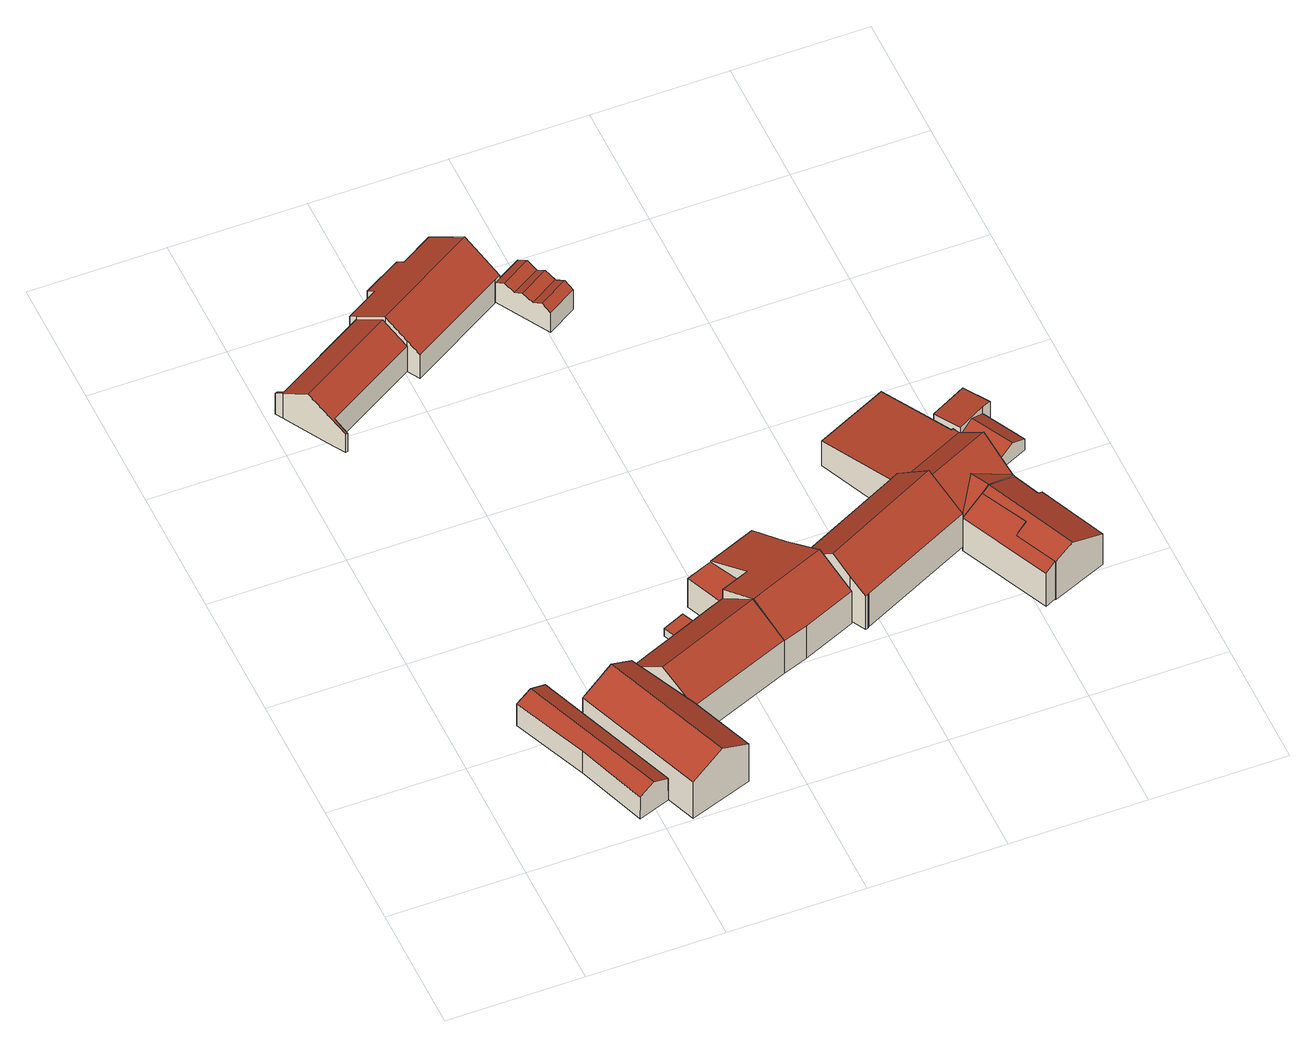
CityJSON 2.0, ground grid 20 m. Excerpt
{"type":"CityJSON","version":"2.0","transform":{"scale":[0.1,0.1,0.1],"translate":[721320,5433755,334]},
"CityObjects":{
"building1":{"type":"Building","attributes":{"Gemeindeschluessel":"09375181","HoeheDach":"340.010","HoeheGrund":"334.680","Methode":"2000","NiedrigsteTraufeDesGebaeudes":"338.856","Geometrietyp2DReferenz":"3000","measuredHeight":5.33,"function":"31001_2000","roofType":"3100"},"geometry":[{"type":"Solid","lod":"2","boundaries":[[[[0,1,2,3,4]],[[5,1,0,6]],[[6,0,4,7]],[[8,9,10,11]],[[7,4,3,9,8]],[[2,10,9,3]],[[11,10,2,1,5]],[[7,8,11,5,6]]]],"semantics":{"surfaces":[{"type":"RoofSurface","Dachneigung":"65.906","Dachorientierung":"248.473","Flaeche":"60.102","Z_MAX":"5.330","Z_MAX_ASL":"340.010","Z_MIN":"4.202","Z_MIN_ASL":"338.882"},{"type":"WallSurface","Flaeche":"47.325","Z_MAX":"4.334","Z_MAX_ASL":"339.014","Z_MIN":"0.000","Z_MIN_ASL":"334.680"},{"type":"WallSurface","Flaeche":"51.400","Z_MAX":"4.334","Z_MAX_ASL":"339.014","Z_MIN":"0.000","Z_MIN_ASL":"334.680"},{"type":"WallSurface","Flaeche":"96.791","Z_MAX":"4.225","Z_MAX_ASL":"338.905","Z_MIN":"0.000","Z_MIN_ASL":"334.680"},{"type":"WallSurface","Flaeche":"24.305","Z_MAX":"5.330","Z_MAX_ASL":"340.010","Z_MIN":"0.000","Z_MIN_ASL":"334.680"},{"type":"RoofSurface","Dachneigung":"65.907","Dachorientierung":"68.472","Flaeche":"63.821","Z_MAX":"5.330","Z_MAX_ASL":"340.010","Z_MIN":"4.176","Z_MIN_ASL":"338.856"},{"type":"WallSurface","Flaeche":"23.835","Z_MAX":"5.330","Z_MAX_ASL":"340.010","Z_MIN":"0.000","Z_MIN_ASL":"334.680"},{"type":"GroundSurface","Flaeche":"113.125","Z_MAX":"0.000","Z_MAX_ASL":"334.680","Z_MIN":"0.000","Z_MIN_ASL":"334.680"}],"values":[[0,1,2,3,4,5,6,7]]}}]},
"building2":{"type":"Building","attributes":{"Gemeindeschluessel":"09375181","HoeheDach":"344.140","HoeheGrund":"334.290","Methode":"1000","NiedrigsteTraufeDesGebaeudes":"341.284","Geometrietyp2DReferenz":"3000","measuredHeight":9.85,"function":"31001_2000","roofType":"3100","storeysAboveGround":2},"geometry":[{"type":"Solid","lod":"2","boundaries":[[[[12,13,14,15,16]],[[17,18,19,20]],[[20,21,22,23,17]],[[21,15,14,22]],[[18,12,16,19]],[[23,13,12,18,17]],[[22,14,13,23]],[[20,19,16,15,21]]]],"semantics":{"surfaces":[{"type":"RoofSurface","Dachneigung":"61.058","Dachorientierung":"68.615","Flaeche":"102.812","Z_MAX":"9.850","Z_MAX_ASL":"344.140","Z_MIN":"7.305","Z_MIN_ASL":"341.595"},{"type":"WallSurface","Flaeche":"146.019","Z_MAX":"7.052","Z_MAX_ASL":"341.342","Z_MIN":"0.000","Z_MIN_ASL":"334.290"},{"type":"GroundSurface","Flaeche":"196.370","Z_MAX":"0.000","Z_MAX_ASL":"334.290","Z_MIN":"0.000","Z_MIN_ASL":"334.290"},{"type":"WallSurface","Flaeche":"81.562","Z_MAX":"7.827","Z_MAX_ASL":"342.117","Z_MIN":"0.000","Z_MIN_ASL":"334.290"},{"type":"RoofSurface","Dachneigung":"61.061","Dachorientierung":"248.619","Flaeche":"121.580","Z_MAX":"9.850","Z_MAX_ASL":"344.140","Z_MIN":"6.994","Z_MIN_ASL":"341.284"},{"type":"WallSurface","Flaeche":"83.052","Z_MAX":"9.850","Z_MAX_ASL":"344.140","Z_MIN":"0.000","Z_MIN_ASL":"334.290"},{"type":"WallSurface","Flaeche":"74.533","Z_MAX":"7.352","Z_MAX_ASL":"341.642","Z_MIN":"0.000","Z_MIN_ASL":"334.290"},{"type":"WallSurface","Flaeche":"75.123","Z_MAX":"9.850","Z_MAX_ASL":"344.140","Z_MIN":"0.000","Z_MIN_ASL":"334.290"}],"values":[[0,1,2,3,4,5,6,7]]}}]},
"building3":{"type":"Building","attributes":{"Gemeindeschluessel":"09375181","HoeheDach":"344.690","HoeheGrund":"334.390","Methode":"2000","NiedrigsteTraufeDesGebaeudes":"340.778","Geometrietyp2DReferenz":"3000","measuredHeight":10.3,"function":"31001_1000","roofType":"3100","storeysAboveGround":2},"address":[{"Country":"Germany","Locality":"Pettendorf","ThoroughfareName":"Naabstraße 32"}],"geometry":[{"type":"Solid","lod":"2","boundaries":[[[[24,25,26,27,28,29]],[[30,31,32,33]],[[30,33,27,26]],[[24,34,35,25]],[[31,35,34,36,37,32]],[[36,29,28,37]],[[25,35,31,30,26]],[[33,32,37,28,27]],[[34,24,29,36]]]],"semantics":{"surfaces":[{"type":"RoofSurface","Dachneigung":"54.685","Dachorientierung":"337.462","Flaeche":"111.765","Z_MAX":"10.300","Z_MAX_ASL":"344.690","Z_MIN":"6.472","Z_MIN_ASL":"340.862"},{"type":"WallSurface","Flaeche":"107.515","Z_MAX":"6.525","Z_MAX_ASL":"340.915","Z_MIN":"0.000","Z_MIN_ASL":"334.390"},{"type":"RoofSurface","Dachneigung":"54.681","Dachorientierung":"157.460","Flaeche":"111.181","Z_MAX":"10.300","Z_MAX_ASL":"344.690","Z_MIN":"6.388","Z_MIN_ASL":"340.778"},{"type":"WallSurface","Flaeche":"71.252","Z_MAX":"6.475","Z_MAX_ASL":"340.865","Z_MIN":"0.000","Z_MIN_ASL":"334.390"},{"type":"GroundSurface","Flaeche":"181.917","Z_MAX":"0.000","Z_MAX_ASL":"334.390","Z_MIN":"0.000","Z_MIN_ASL":"334.390"},{"type":"WallSurface","Flaeche":"15.879","Z_MAX":"6.475","Z_MAX_ASL":"340.865","Z_MIN":"0.000","Z_MIN_ASL":"334.390"},{"type":"WallSurface","Flaeche":"90.271","Z_MAX":"10.300","Z_MAX_ASL":"344.690","Z_MIN":"0.000","Z_MIN_ASL":"334.390"},{"type":"WallSurface","Flaeche":"91.388","Z_MAX":"10.300","Z_MAX_ASL":"344.690","Z_MIN":"0.000","Z_MIN_ASL":"334.390"},{"type":"WallSurface","Flaeche":"22.701","Z_MAX":"6.475","Z_MAX_ASL":"340.865","Z_MIN":"0.000","Z_MIN_ASL":"334.390"}],"values":[[0,1,2,3,4,5,6,7,8]]}}]},
"building4":{"type":"Building","attributes":{"Gemeindeschluessel":"09375181","HoeheDach":"336.101","HoeheGrund":"334.642","Methode":"2000","NiedrigsteTraufeDesGebaeudes":"336.101","Geometrietyp2DReferenz":"3000","measuredHeight":1.46,"function":"31001_2000","roofType":"1000","storeysAboveGround":1},"geometry":[{"type":"Solid","lod":"2","boundaries":[[[[38,39,40,41]],[[39,42,43,40]],[[44,43,42,45]],[[41,44,45,38]],[[45,42,39,38]],[[41,40,43,44]]]],"semantics":{"surfaces":[{"type":"WallSurface","Flaeche":"6.962","Z_MAX":"1.459","Z_MAX_ASL":"336.101","Z_MIN":"0.000","Z_MIN_ASL":"334.642"},{"type":"RoofSurface","Dachneigung":"90.000","Dachorientierung":"-1.000","Flaeche":"16.884","Z_MAX":"1.459","Z_MAX_ASL":"336.101","Z_MIN":"1.459","Z_MIN_ASL":"336.101"},{"type":"WallSurface","Flaeche":"7.112","Z_MAX":"1.459","Z_MAX_ASL":"336.101","Z_MIN":"0.000","Z_MIN_ASL":"334.642"},{"type":"GroundSurface","Flaeche":"16.884","Z_MAX":"0.000","Z_MAX_ASL":"334.642","Z_MIN":"0.000","Z_MIN_ASL":"334.642"},{"type":"WallSurface","Flaeche":"5.115","Z_MAX":"1.459","Z_MAX_ASL":"336.101","Z_MIN":"0.000","Z_MIN_ASL":"334.642"},{"type":"WallSurface","Flaeche":"5.100","Z_MAX":"1.459","Z_MAX_ASL":"336.101","Z_MIN":"0.000","Z_MIN_ASL":"334.642"}],"values":[[0,1,2,3,4,5]]}}]},
"building5":{"type":"Building","attributes":{"Gemeindeschluessel":"09375181","HoeheDach":"344.040","HoeheGrund":"335.780","Methode":"2000","NiedrigsteTraufeDesGebaeudes":"339.251","Geometrietyp2DReferenz":"3000","measuredHeight":8.26,"function":"31001_1000","roofType":"3100"},"address":[{"Country":"Germany","Locality":"Pettendorf","ThoroughfareName":"Greifenbergstraße 8"}],"geometry":[{"type":"Solid","lod":"2","boundaries":[[[[46,47,48,49,50,51]],[[52,53,54,49,48]],[[55,56,57,58]],[[59,60,61,62,63]],[[64,65,66,67]],[[68,69,70,71,65,64]],[[72,73,74,69,68,64,67,75,76,59,63,77,55,58,78,53,52,79,80]],[[56,55,77,81]],[[78,82,54,53]],[[83,84,85,86,87,71,70]],[[61,60,87,86,50]],[[76,88,60,59]],[[72,85,84,73]],[[56,81,62,61,50,49,54,82,57]],[[75,89,88,76]],[[83,74,73,84]],[[52,48,47,79]],[[74,83,70,69]],[[82,78,58,57]],[[79,47,46,80]],[[72,80,46,51,85]],[[85,51,50,86]],[[67,66,89,75]],[[65,71,87,60,88,89,66]],[[63,62,81,77]]]],"semantics":{"surfaces":[{"type":"RoofSurface","Dachneigung":"57.162","Dachorientierung":"149.448","Flaeche":"119.380","Z_MAX":"8.260","Z_MAX_ASL":"344.040","Z_MIN":"4.544","Z_MIN_ASL":"340.324"},{"type":"WallSurface","Flaeche":"73.748","Z_MAX":"8.260","Z_MAX_ASL":"344.040","Z_MIN":"0.000","Z_MIN_ASL":"335.780"},{"type":"WallSurface","Flaeche":"24.305","Z_MAX":"3.749","Z_MAX_ASL":"339.529","Z_MIN":"0.000","Z_MIN_ASL":"335.780"},{"type":"WallSurface","Flaeche":"5.520","Z_MAX":"5.281","Z_MAX_ASL":"341.061","Z_MIN":"0.000","Z_MIN_ASL":"335.780"},{"type":"WallSurface","Flaeche":"5.021","Z_MAX":"4.728","Z_MAX_ASL":"340.508","Z_MIN":"0.000","Z_MIN_ASL":"335.780"},{"type":"WallSurface","Flaeche":"58.539","Z_MAX":"7.350","Z_MAX_ASL":"343.130","Z_MIN":"0.000","Z_MIN_ASL":"335.780"},{"type":"GroundSurface","Flaeche":"344.474","Z_MAX":"0.000","Z_MAX_ASL":"335.780","Z_MIN":"0.000","Z_MIN_ASL":"335.780"},{"type":"WallSurface","Flaeche":"5.181","Z_MAX":"4.553","Z_MAX_ASL":"340.333","Z_MIN":"0.000","Z_MIN_ASL":"335.780"},{"type":"WallSurface","Flaeche":"25.052","Z_MAX":"4.555","Z_MAX_ASL":"340.335","Z_MIN":"0.000","Z_MIN_ASL":"335.780"},{"type":"RoofSurface","Dachneigung":"57.841","Dachorientierung":"149.445","Flaeche":"78.616","Z_MAX":"7.350","Z_MAX_ASL":"343.130","Z_MIN":"3.471","Z_MIN_ASL":"339.251"},{"type":"WallSurface","Flaeche":"2.953","Z_MAX":"8.260","Z_MAX_ASL":"344.040","Z_MIN":"4.702","Z_MIN_ASL":"340.482"},{"type":"WallSurface","Flaeche":"75.325","Z_MAX":"4.718","Z_MAX_ASL":"340.498","Z_MIN":"0.000","Z_MIN_ASL":"335.780"},{"type":"WallSurface","Flaeche":"77.122","Z_MAX":"4.826","Z_MAX_ASL":"340.606","Z_MIN":"0.000","Z_MIN_ASL":"335.780"},{"type":"RoofSurface","Dachneigung":"57.164","Dachorientierung":"329.451","Flaeche":"129.263","Z_MAX":"8.260","Z_MAX_ASL":"344.040","Z_MIN":"3.748","Z_MIN_ASL":"339.528"},{"type":"WallSurface","Flaeche":"4.977","Z_MAX":"4.718","Z_MAX_ASL":"340.498","Z_MIN":"0.000","Z_MIN_ASL":"335.780"},{"type":"WallSurface","Flaeche":"8.840","Z_MAX":"4.813","Z_MAX_ASL":"340.593","Z_MIN":"0.000","Z_MIN_ASL":"335.780"},{"type":"WallSurface","Flaeche":"4.482","Z_MAX":"4.563","Z_MAX_ASL":"340.343","Z_MIN":"0.000","Z_MIN_ASL":"335.780"},{"type":"WallSurface","Flaeche":"1.210","Z_MAX":"3.475","Z_MAX_ASL":"339.255","Z_MIN":"0.000","Z_MIN_ASL":"335.780"},{"type":"WallSurface","Flaeche":"5.183","Z_MAX":"4.555","Z_MAX_ASL":"340.335","Z_MIN":"0.000","Z_MIN_ASL":"335.780"},{"type":"WallSurface","Flaeche":"75.214","Z_MAX":"4.563","Z_MAX_ASL":"340.343","Z_MIN":"0.000","Z_MIN_ASL":"335.780"},{"type":"WallSurface","Flaeche":"11.187","Z_MAX":"5.931","Z_MAX_ASL":"341.711","Z_MIN":"0.000","Z_MIN_ASL":"335.780"},{"type":"WallSurface","Flaeche":"4.097","Z_MAX":"8.260","Z_MAX_ASL":"344.040","Z_MIN":"4.826","Z_MIN_ASL":"340.606"},{"type":"WallSurface","Flaeche":"1.384","Z_MAX":"4.005","Z_MAX_ASL":"339.785","Z_MIN":"0.000","Z_MIN_ASL":"335.780"},{"type":"RoofSurface","Dachneigung":"57.837","Dachorientierung":"329.448","Flaeche":"81.512","Z_MAX":"7.350","Z_MAX_ASL":"343.130","Z_MIN":"4.000","Z_MIN_ASL":"339.780"},{"type":"WallSurface","Flaeche":"25.046","Z_MAX":"4.556","Z_MAX_ASL":"340.336","Z_MIN":"0.000","Z_MIN_ASL":"335.780"}],"values":[[0,1,2,3,4,5,6,7,8,9,10,11,12,13,14,15,16,17,18,19,20,21,22,23,24]]}}]},
"building6":{"type":"Building","attributes":{"Gemeindeschluessel":"09375181","HoeheDach":"344.850","HoeheGrund":"334.351","Methode":"1000","NiedrigsteTraufeDesGebaeudes":"339.850","Geometrietyp2DReferenz":"3000","measuredHeight":10.5,"function":"31001_2000","roofType":"3100","storeysAboveGround":2},"geometry":[{"type":"Solid","lod":"2","boundaries":[[[[90,91,92,93,94,95,96,97]],[[98,99,100,32]],[[32,100,90,101]],[[102,103,92,91,104]],[[105,93,92,103]],[[90,100,99,104,91]],[[37,106,107,108]],[[109,94,93,105]],[[102,104,99,98]],[[37,101,90,97,106]],[[110,96,95,111]],[[106,97,96,110]],[[37,108,112,109,105,103,102,98,32,101]],[[107,106,110,111]],[[109,112,108,107,111,95,94]]]],"semantics":{"surfaces":[{"type":"RoofSurface","Dachneigung":"67.570","Dachorientierung":"338.069","Flaeche":"123.246","Z_MAX":"10.499","Z_MAX_ASL":"344.850","Z_MIN":"5.615","Z_MIN_ASL":"339.966"},{"type":"WallSurface","Flaeche":"24.785","Z_MAX":"6.313","Z_MAX_ASL":"340.664","Z_MIN":"-0.001","Z_MIN_ASL":"334.350"},{"type":"WallSurface","Flaeche":"45.937","Z_MAX":"10.497","Z_MAX_ASL":"344.848","Z_MIN":"-0.001","Z_MIN_ASL":"334.350"},{"type":"WallSurface","Flaeche":"46.765","Z_MAX":"10.499","Z_MAX_ASL":"344.850","Z_MIN":"-0.001","Z_MIN_ASL":"334.350"},{"type":"WallSurface","Flaeche":"51.724","Z_MAX":"10.472","Z_MAX_ASL":"344.822","Z_MIN":"-0.001","Z_MIN_ASL":"334.350"},{"type":"RoofSurface","Dachneigung":"52.517","Dachorientierung":"158.129","Flaeche":"85.864","Z_MAX":"10.499","Z_MAX_ASL":"344.850","Z_MIN":"6.237","Z_MIN_ASL":"340.588"},{"type":"WallSurface","Flaeche":"34.391","Z_MAX":"5.499","Z_MAX_ASL":"339.850","Z_MIN":"-0.001","Z_MIN_ASL":"334.350"},{"type":"WallSurface","Flaeche":"43.221","Z_MAX":"8.195","Z_MAX_ASL":"342.546","Z_MIN":"-0.001","Z_MIN_ASL":"334.350"},{"type":"WallSurface","Flaeche":"53.686","Z_MAX":"6.313","Z_MAX_ASL":"340.664","Z_MIN":"-0.001","Z_MIN_ASL":"334.350"},{"type":"WallSurface","Flaeche":"51.055","Z_MAX":"10.497","Z_MAX_ASL":"344.848","Z_MIN":"-0.001","Z_MIN_ASL":"334.350"},{"type":"WallSurface","Flaeche":"9.239","Z_MAX":"8.259","Z_MAX_ASL":"342.610","Z_MIN":"5.499","Z_MIN_ASL":"339.850"},{"type":"WallSurface","Flaeche":"12.372","Z_MAX":"8.259","Z_MAX_ASL":"342.610","Z_MIN":"5.499","Z_MIN_ASL":"339.850"},{"type":"GroundSurface","Flaeche":"209.464","Z_MAX":"-0.001","Z_MAX_ASL":"334.350","Z_MIN":"-0.001","Z_MIN_ASL":"334.350"},{"type":"RoofSurface","Dachneigung":"90.000","Dachorientierung":"-1.000","Flaeche":"27.407","Z_MAX":"5.499","Z_MAX_ASL":"339.850","Z_MIN":"5.499","Z_MIN_ASL":"339.850"},{"type":"WallSurface","Flaeche":"66.384","Z_MAX":"5.647","Z_MAX_ASL":"339.998","Z_MIN":"-0.001","Z_MIN_ASL":"334.350"}],"values":[[0,1,2,3,4,5,6,7,8,9,10,11,12,13,14]]}}]},
"building7":{"type":"Building","attributes":{"Gemeindeschluessel":"09375181","HoeheDach":"340.600","HoeheGrund":"335.960","Methode":"2000","NiedrigsteTraufeDesGebaeudes":"339.800","Geometrietyp2DReferenz":"3000","measuredHeight":4.64,"function":"51009_1610","roofType":"3100"},"geometry":[{"type":"Solid","lod":"2","boundaries":[[[[113,114,115,116,117]],[[118,119,120,121]],[[116,122,123,117]],[[121,120,124,125]],[[126,127,119,118]],[[125,124,128,129]],[[129,128,130,131,132]],[[113,132,131,114]],[[123,122,127,126]],[[113,117,123,126,118,121,125,129,132]],[[116,115,130,128,124,120,119,127,122]],[[114,131,130,115]]]],"semantics":{"surfaces":[{"type":"GroundSurface","Flaeche":"44.968","Z_MAX":"0.000","Z_MAX_ASL":"335.960","Z_MIN":"0.000","Z_MIN_ASL":"335.960"},{"type":"RoofSurface","Dachneigung":"61.909","Dachorientierung":"149.395","Flaeche":"8.498","Z_MAX":"4.640","Z_MAX_ASL":"340.600","Z_MIN":"3.840","Z_MIN_ASL":"339.800"},{"type":"WallSurface","Flaeche":"19.360","Z_MAX":"3.866","Z_MAX_ASL":"339.826","Z_MIN":"0.000","Z_MIN_ASL":"335.960"},{"type":"RoofSurface","Dachneigung":"61.896","Dachorientierung":"329.393","Flaeche":"8.490","Z_MAX":"4.640","Z_MAX_ASL":"340.600","Z_MIN":"3.840","Z_MIN_ASL":"339.800"},{"type":"RoofSurface","Dachneigung":"62.325","Dachorientierung":"329.392","Flaeche":"8.620","Z_MAX":"4.640","Z_MAX_ASL":"340.600","Z_MIN":"3.840","Z_MIN_ASL":"339.800"},{"type":"RoofSurface","Dachneigung":"62.264","Dachorientierung":"149.393","Flaeche":"8.589","Z_MAX":"4.640","Z_MAX_ASL":"340.600","Z_MIN":"3.840","Z_MIN_ASL":"339.800"},{"type":"RoofSurface","Dachneigung":"62.257","Dachorientierung":"329.398","Flaeche":"8.317","Z_MAX":"4.640","Z_MAX_ASL":"340.600","Z_MIN":"3.853","Z_MIN_ASL":"339.813"},{"type":"WallSurface","Flaeche":"3.801","Z_MAX":"3.866","Z_MAX_ASL":"339.826","Z_MIN":"0.000","Z_MIN_ASL":"335.960"},{"type":"RoofSurface","Dachneigung":"62.321","Dachorientierung":"149.389","Flaeche":"8.342","Z_MAX":"4.640","Z_MAX_ASL":"340.600","Z_MIN":"3.866","Z_MIN_ASL":"339.826"},{"type":"WallSurface","Flaeche":"38.256","Z_MAX":"4.640","Z_MAX_ASL":"340.600","Z_MIN":"0.000","Z_MIN_ASL":"335.960"},{"type":"WallSurface","Flaeche":"38.156","Z_MAX":"4.640","Z_MAX_ASL":"340.600","Z_MIN":"0.000","Z_MIN_ASL":"335.960"},{"type":"WallSurface","Flaeche":"15.495","Z_MAX":"3.866","Z_MAX_ASL":"339.826","Z_MIN":"0.000","Z_MIN_ASL":"335.960"}],"values":[[0,1,2,3,4,5,6,7,8,9,10,11]]}}]},
"building8":{"type":"Building","attributes":{"Gemeindeschluessel":"09375181","HoeheDach":"345.690","HoeheGrund":"334.820","Methode":"2000","NiedrigsteTraufeDesGebaeudes":"341.238","Geometrietyp2DReferenz":"3000","measuredHeight":10.87,"function":"31001_1000","roofType":"3100","storeysAboveGround":2},"address":[{"Country":"Germany","Locality":"Pettendorf","ThoroughfareName":"Naabstraße 30"}],"geometry":[{"type":"Solid","lod":"2","boundaries":[[[[133,134,135,136,137,138,139,140]],[[141,142,143,144,145]],[[136,146,147,137]],[[138,148,149,139]],[[146,142,141,150,149,148,147]],[[134,144,143,135]],[[139,149,150,140]],[[137,147,148,138]],[[133,145,144,134]],[[146,136,135,143,142]],[[133,140,150,141,145]]]],"semantics":{"surfaces":[{"type":"GroundSurface","Flaeche":"211.072","Z_MAX":"0.000","Z_MAX_ASL":"334.820","Z_MIN":"0.000","Z_MIN_ASL":"334.820"},{"type":"RoofSurface","Dachneigung":"51.775","Dachorientierung":"333.713","Flaeche":"130.613","Z_MAX":"10.870","Z_MAX_ASL":"345.690","Z_MIN":"6.650","Z_MIN_ASL":"341.470"},{"type":"WallSurface","Flaeche":"120.177","Z_MAX":"6.470","Z_MAX_ASL":"341.290","Z_MIN":"0.000","Z_MIN_ASL":"334.820"},{"type":"WallSurface","Flaeche":"2.586","Z_MAX":"6.499","Z_MAX_ASL":"341.319","Z_MIN":"0.000","Z_MIN_ASL":"334.820"},{"type":"RoofSurface","Dachneigung":"51.775","Dachorientierung":"153.713","Flaeche":"138.067","Z_MAX":"10.870","Z_MAX_ASL":"345.690","Z_MIN":"6.418","Z_MIN_ASL":"341.238"},{"type":"WallSurface","Flaeche":"8.125","Z_MAX":"6.659","Z_MAX_ASL":"341.479","Z_MIN":"0.000","Z_MIN_ASL":"334.820"},{"type":"WallSurface","Flaeche":"19.125","Z_MAX":"8.507","Z_MAX_ASL":"343.327","Z_MIN":"0.000","Z_MIN_ASL":"334.820"},{"type":"WallSurface","Flaeche":"2.155","Z_MAX":"6.493","Z_MAX_ASL":"341.313","Z_MIN":"0.000","Z_MIN_ASL":"334.820"},{"type":"WallSurface","Flaeche":"119.015","Z_MAX":"6.659","Z_MAX_ASL":"341.479","Z_MIN":"0.000","Z_MIN_ASL":"334.820"},{"type":"WallSurface","Flaeche":"95.826","Z_MAX":"10.870","Z_MAX_ASL":"345.690","Z_MIN":"0.000","Z_MIN_ASL":"334.820"},{"type":"WallSurface","Flaeche":"76.006","Z_MAX":"10.870","Z_MAX_ASL":"345.690","Z_MIN":"0.000","Z_MIN_ASL":"334.820"}],"values":[[0,1,2,3,4,5,6,7,8,9,10]]}}]},
"building9":{"type":"Building","attributes":{"Gemeindeschluessel":"09375181","HoeheDach":"342.276","HoeheGrund":"334.070","Methode":"2000","NiedrigsteTraufeDesGebaeudes":"340.360","Geometrietyp2DReferenz":"3000","measuredHeight":8.21,"function":"51009_1610","roofType":"2100"},"geometry":[{"type":"Solid","lod":"2","boundaries":[[[[151,152,153,154,155,156]],[[154,157,158,155]],[[159,157,154,153]],[[152,160,159,153]],[[161,162,158,157,159,160]],[[156,155,158,162]],[[161,160,152,151]],[[161,151,156,162]]]],"semantics":{"surfaces":[{"type":"RoofSurface","Dachneigung":"63.911","Dachorientierung":"245.924","Flaeche":"46.630","Z_MAX":"8.206","Z_MAX_ASL":"342.276","Z_MIN":"6.290","Z_MIN_ASL":"340.360"},{"type":"WallSurface","Flaeche":"62.868","Z_MAX":"8.206","Z_MAX_ASL":"342.276","Z_MIN":"0.000","Z_MIN_ASL":"334.070"},{"type":"WallSurface","Flaeche":"15.334","Z_MAX":"8.206","Z_MAX_ASL":"342.276","Z_MIN":"0.000","Z_MIN_ASL":"334.070"},{"type":"WallSurface","Flaeche":"50.957","Z_MAX":"7.300","Z_MAX_ASL":"341.370","Z_MIN":"0.000","Z_MIN_ASL":"334.070"},{"type":"GroundSurface","Flaeche":"41.879","Z_MAX":"0.000","Z_MAX_ASL":"334.070","Z_MIN":"0.000","Z_MIN_ASL":"334.070"},{"type":"WallSurface","Flaeche":"27.198","Z_MAX":"8.136","Z_MAX_ASL":"342.206","Z_MIN":"0.000","Z_MIN_ASL":"334.070"},{"type":"WallSurface","Flaeche":"12.508","Z_MAX":"7.300","Z_MAX_ASL":"341.370","Z_MIN":"0.000","Z_MIN_ASL":"334.070"},{"type":"WallSurface","Flaeche":"93.811","Z_MAX":"6.407","Z_MAX_ASL":"340.477","Z_MIN":"0.000","Z_MIN_ASL":"334.070"}],"values":[[0,1,2,3,4,5,6,7]]}}]},
"building10":{"type":"Building","attributes":{"Gemeindeschluessel":"09375181","HoeheDach":"344.800","HoeheGrund":"334.850","Methode":"2000","NiedrigsteTraufeDesGebaeudes":"339.557","Geometrietyp2DReferenz":"3000","measuredHeight":9.95,"function":"31001_2000","roofType":"1000","storeysAboveGround":2},"geometry":[{"type":"Solid","lod":"2","boundaries":[[[[163,155,156,164]],[[165,166,167,168]],[[169,170,171,172,173,174,175]],[[163,175,174,176,155]],[[164,156,177,178,179,180,181]],[[182,183,170,169]],[[163,164,181,165,168,184,182,169,175]],[[156,155,176,185,177]],[[172,178,177,185,173]],[[167,186,184,168]],[[172,171,179,178]],[[176,174,173,185]],[[181,180,166,165]],[[186,183,182,184]],[[186,167,166,180,179,171,170,183]]]],"semantics":{"surfaces":[{"type":"WallSurface","Flaeche":"24.303","Z_MAX":"7.345","Z_MAX_ASL":"342.195","Z_MIN":"0.000","Z_MIN_ASL":"334.850"},{"type":"WallSurface","Flaeche":"68.931","Z_MAX":"6.413","Z_MAX_ASL":"341.263","Z_MIN":"0.000","Z_MIN_ASL":"334.850"},{"type":"WallSurface","Flaeche":"85.807","Z_MAX":"9.950","Z_MAX_ASL":"344.800","Z_MIN":"0.000","Z_MIN_ASL":"334.850"},{"type":"WallSurface","Flaeche":"43.553","Z_MAX":"7.970","Z_MAX_ASL":"342.820","Z_MIN":"0.000","Z_MIN_ASL":"334.850"},{"type":"WallSurface","Flaeche":"85.885","Z_MAX":"9.950","Z_MAX_ASL":"344.800","Z_MIN":"0.000","Z_MIN_ASL":"334.850"},{"type":"WallSurface","Flaeche":"1.763","Z_MAX":"6.415","Z_MAX_ASL":"341.265","Z_MIN":"0.000","Z_MIN_ASL":"334.850"},{"type":"GroundSurface","Flaeche":"260.931","Z_MAX":"0.000","Z_MAX_ASL":"334.850","Z_MIN":"0.000","Z_MIN_ASL":"334.850"},{"type":"RoofSurface","Dachneigung":"64.480","Dachorientierung":"243.849","Flaeche":"8.992","Z_MAX":"7.970","Z_MAX_ASL":"342.820","Z_MIN":"5.543","Z_MIN_ASL":"340.393"},{"type":"RoofSurface","Dachneigung":"49.947","Dachorientierung":"154.820","Flaeche":"50.883","Z_MAX":"9.950","Z_MAX_ASL":"344.800","Z_MIN":"5.543","Z_MIN_ASL":"340.393"},{"type":"WallSurface","Flaeche":"55.467","Z_MAX":"4.707","Z_MAX_ASL":"339.557","Z_MIN":"0.000","Z_MIN_ASL":"334.850"},{"type":"RoofSurface","Dachneigung":"53.127","Dachorientierung":"334.821","Flaeche":"59.890","Z_MAX":"9.950","Z_MAX_ASL":"344.800","Z_MIN":"6.560","Z_MIN_ASL":"341.410"},{"type":"RoofSurface","Dachneigung":"64.476","Dachorientierung":"63.829","Flaeche":"9.080","Z_MAX":"7.970","Z_MAX_ASL":"342.820","Z_MIN":"5.608","Z_MIN_ASL":"340.458"},{"type":"WallSurface","Flaeche":"7.862","Z_MAX":"6.413","Z_MAX_ASL":"341.263","Z_MIN":"0.000","Z_MIN_ASL":"334.850"},{"type":"WallSurface","Flaeche":"68.922","Z_MAX":"6.413","Z_MAX_ASL":"341.263","Z_MIN":"0.000","Z_MIN_ASL":"334.850"},{"type":"RoofSurface","Dachneigung":"82.165","Dachorientierung":"334.815","Flaeche":"159.259","Z_MAX":"6.560","Z_MAX_ASL":"341.410","Z_MIN":"4.707","Z_MIN_ASL":"339.557"}],"values":[[0,1,2,3,4,5,6,7,8,9,10,11,12,13,14]]}}]},
"building11":{"type":"Building","attributes":{"Gemeindeschluessel":"09375181","HoeheDach":"342.840","HoeheGrund":"334.030","Methode":"2000","NiedrigsteTraufeDesGebaeudes":"340.035","Geometrietyp2DReferenz":"3000","measuredHeight":8.81,"function":"31001_2000","roofType":"3100","storeysAboveGround":2},"geometry":[{"type":"Solid","lod":"2","boundaries":[[[[187,152,153,188]],[[189,190,191,192]],[[193,194,195,196]],[[197,155,176,190,189]],[[198,199,152,187]],[[154,153,152,199,200,176,155]],[[192,191,194,193]],[[200,195,194,191,190,176]],[[197,189,192,193,196,198,187,188,201]],[[196,195,200,199,198]],[[201,154,155,197]],[[188,153,154,201]]]],"semantics":{"surfaces":[{"type":"WallSurface","Flaeche":"51.196","Z_MAX":"7.334","Z_MAX_ASL":"341.364","Z_MIN":"0.000","Z_MIN_ASL":"334.030"},{"type":"WallSurface","Flaeche":"28.122","Z_MAX":"6.385","Z_MAX_ASL":"340.415","Z_MIN":"0.000","Z_MIN_ASL":"334.030"},{"type":"WallSurface","Flaeche":"64.885","Z_MAX":"6.014","Z_MAX_ASL":"340.044","Z_MIN":"0.000","Z_MIN_ASL":"334.030"},{"type":"WallSurface","Flaeche":"48.583","Z_MAX":"8.810","Z_MAX_ASL":"342.840","Z_MIN":"0.000","Z_MIN_ASL":"334.030"},{"type":"WallSurface","Flaeche":"0.889","Z_MAX":"7.337","Z_MAX_ASL":"341.367","Z_MIN":"0.000","Z_MIN_ASL":"334.030"},{"type":"RoofSurface","Dachneigung":"63.814","Dachorientierung":"245.925","Flaeche":"35.097","Z_MAX":"8.810","Z_MAX_ASL":"342.840","Z_MIN":"7.268","Z_MIN_ASL":"341.298"},{"type":"WallSurface","Flaeche":"4.673","Z_MAX":"6.385","Z_MAX_ASL":"340.415","Z_MIN":"0.000","Z_MIN_ASL":"334.030"},{"type":"RoofSurface","Dachneigung":"63.817","Dachorientierung":"65.922","Flaeche":"92.073","Z_MAX":"8.810","Z_MAX_ASL":"342.840","Z_MIN":"6.005","Z_MIN_ASL":"340.035"},{"type":"GroundSurface","Flaeche":"114.117","Z_MAX":"0.000","Z_MAX_ASL":"334.030","Z_MIN":"0.000","Z_MIN_ASL":"334.030"},{"type":"WallSurface","Flaeche":"66.473","Z_MAX":"8.810","Z_MAX_ASL":"342.840","Z_MIN":"0.000","Z_MIN_ASL":"334.030"},{"type":"WallSurface","Flaeche":"63.160","Z_MAX":"8.244","Z_MAX_ASL":"342.274","Z_MIN":"0.000","Z_MIN_ASL":"334.030"},{"type":"WallSurface","Flaeche":"15.406","Z_MAX":"8.244","Z_MAX_ASL":"342.274","Z_MIN":"0.000","Z_MIN_ASL":"334.030"}],"values":[[0,1,2,3,4,5,6,7,8,9,10,11]]}}]},
"building12":{"type":"Building","attributes":{"Gemeindeschluessel":"09375181","HoeheDach":"338.527","HoeheGrund":"335.211","Methode":"2000","NiedrigsteTraufeDesGebaeudes":"337.837","Geometrietyp2DReferenz":"3000","measuredHeight":3.32,"function":"31001_2463","roofType":"1000","storeysAboveGround":1},"geometry":[{"type":"Solid","lod":"2","boundaries":[[[[202,203,204,205]],[[206,204,203,207,208]],[[209,208,207,210]],[[210,207,203,202]],[[209,210,202,205,211]],[[211,206,208,209]],[[205,204,206,211]]]],"semantics":{"surfaces":[{"type":"WallSurface","Flaeche":"4.813","Z_MAX":"3.316","Z_MAX_ASL":"338.527","Z_MIN":"0.000","Z_MIN_ASL":"335.211"},{"type":"RoofSurface","Dachneigung":"81.648","Dachorientierung":"333.563","Flaeche":"28.066","Z_MAX":"3.316","Z_MAX_ASL":"338.527","Z_MIN":"2.626","Z_MIN_ASL":"337.837"},{"type":"WallSurface","Flaeche":"15.747","Z_MAX":"2.626","Z_MAX_ASL":"337.837","Z_MIN":"0.000","Z_MIN_ASL":"335.211"},{"type":"WallSurface","Flaeche":"13.964","Z_MAX":"3.316","Z_MAX_ASL":"338.527","Z_MIN":"0.000","Z_MIN_ASL":"335.211"},{"type":"GroundSurface","Flaeche":"27.769","Z_MAX":"0.000","Z_MAX_ASL":"335.211","Z_MIN":"0.000","Z_MIN_ASL":"335.211"},{"type":"WallSurface","Flaeche":"15.040","Z_MAX":"3.316","Z_MAX_ASL":"338.527","Z_MIN":"0.000","Z_MIN_ASL":"335.211"}],"values":[[0,1,2,3,4,3,5]]}}]},
"building13":{"type":"Building","attributes":{"Gemeindeschluessel":"09375181","HoeheDach":"338.448","HoeheGrund":"335.110","Methode":"1000","NiedrigsteTraufeDesGebaeudes":"337.215","Geometrietyp2DReferenz":"3000","measuredHeight":3.34,"function":"31001_2000","roofType":"3100","storeysAboveGround":1},"geometry":[{"type":"Solid","lod":"2","boundaries":[[[[212,213,214,215]],[[216,212,215,217,218]],[[214,219,217,215]],[[214,213,220,221,219]],[[220,213,212,216]],[[220,216,218,221]],[[218,217,219,221]]]],"semantics":{"surfaces":[{"type":"GroundSurface","Flaeche":"32.303","Z_MAX":"0.000","Z_MAX_ASL":"335.110","Z_MIN":"0.000","Z_MIN_ASL":"335.110"},{"type":"WallSurface","Flaeche":"13.039","Z_MAX":"3.338","Z_MAX_ASL":"338.448","Z_MIN":"0.000","Z_MIN_ASL":"335.110"},{"type":"WallSurface","Flaeche":"15.450","Z_MAX":"2.172","Z_MAX_ASL":"337.282","Z_MIN":"0.000","Z_MIN_ASL":"335.110"},{"type":"WallSurface","Flaeche":"12.571","Z_MAX":"3.338","Z_MAX_ASL":"338.448","Z_MIN":"0.000","Z_MIN_ASL":"335.110"},{"type":"WallSurface","Flaeche":"14.607","Z_MAX":"2.206","Z_MAX_ASL":"337.316","Z_MIN":"0.000","Z_MIN_ASL":"335.110"},{"type":"RoofSurface","Dachneigung":"63.209","Dachorientierung":"241.812","Flaeche":"18.008","Z_MAX":"3.338","Z_MAX_ASL":"338.448","Z_MIN":"2.105","Z_MIN_ASL":"337.215"},{"type":"RoofSurface","Dachneigung":"63.197","Dachorientierung":"61.806","Flaeche":"18.179","Z_MAX":"3.338","Z_MAX_ASL":"338.448","Z_MIN":"2.172","Z_MIN_ASL":"337.282"}],"values":[[0,1,2,3,4,5,6]]}}]}
},
"vertices":[
[135,127,50],[172,23,49],[196,32,60],[112,247,60],[88,238,49],[172,23,7],[135,127,7],[88,238,7],[136,255,7],[136,255,49],[219,40,49],[219,40,7],
[287,17,101],[330,32,76],[293,127,76],[245,223,81],[211,211,101],[238,0,3],[238,0,73],[163,194,73],[163,194,3],[245,223,3],[293,127,3],[330,32,3],
[347,265,69],[245,223,69],[269,175,107],[424,239,107],[402,288,69],[380,279,69],[293,127,69],[293,127,4],[447,189,4],[447,189,68],[347,265,4],[245,223,4],[380,279,4],[402,288,4],
[347,265,6],[347,265,21],[328,309,21],[328,309,6],[380,279,21],[360,323,21],[360,323,6],[380,279,6],
[208,843,63],[350,927,63],[359,932,63],[330,981,100],[179,892,100],[197,861,77],[359,932,18],[300,1031,18],[300,1031,63],[191,981,18],[191,981,55],[247,1013,55],[247,1013,18],[155,932,18],[155,932,65],[155,932,71],[150,942,63],[150,942,18],[15,849,18],[15,849,65],[9,859,58],[9,859,18],[52,785,18],[67,760,18],[67,760,53],[36,813,91],[197,861,18],[60,780,18],[70,761,18],[12,860,18],[18,851,18],[197,970,18],[253,1003,18],[350,927,18],[208,843,18],[197,970,63],[253,1003,63],[70,761,53],[60,780,66],[197,861,66],[179,892,89],[177,896,91],[18,851,65],[12,860,58],
[425,238,108],[538,284,109],[538,285,108],[512,334,85],[487,391,60],[416,362,60],[444,305,86],[402,288,86],[484,202,4],[484,202,66],[447,189,67],[425,238,4],[563,235,4],[538,285,4],[563,235,67],[512,334,4],[402,288,59],[377,346,59],[377,346,4],[487,391,4],[444,305,59],[416,362,59],[415,361,4],
[350,927,20],[359,932,20],[393,952,20],[439,875,20],[396,849,20],[381,875,58],[424,901,58],[416,914,66],[373,888,66],[439,875,58],[396,849,58],[409,926,58],[366,901,58],[389,862,66],[432,888,66],[401,940,66],[358,914,66],[393,952,58],[359,932,58],[350,927,58],
[525,312,8],[685,391,8],[696,397,8],[748,300,8],[580,218,8],[577,216,8],[574,215,8],[562,238,8],[549,264,117],[721,350,117],[696,397,75],[685,391,75],[525,312,75],[748,300,72],[580,218,73],[577,216,73],[574,215,73],[562,238,93],
[810,166,65],[826,174,74],[797,237,73],[815,246,83],[782,315,82],[748,300,64],[815,246,1],[782,315,1],[797,237,1],[826,174,1],[810,166,1],[748,300,1],
[782,315,9],[748,300,9],[685,391,9],[685,391,73],[634,504,56],[634,504,9],[795,443,9],[795,443,73],[799,433,74],[817,392,108],[838,344,65],[839,342,65],[839,342,9],[794,321,88],[747,301,64],[722,347,108],[701,387,74],[696,397,73],[696,397,9],[792,442,9],[792,442,73],[740,554,9],[780,348,88],[740,554,56],
[826,174,0],[797,237,0],[839,342,0],[839,342,64],[856,302,64],[856,302,0],[863,305,0],[863,305,60],[907,206,60],[907,206,0],[782,315,0],[827,173,0],[827,173,74],[855,184,88],[815,246,0],
[868,491,12],[868,491,45],[855,486,45],[855,486,12],[815,464,45],[847,533,38],[794,506,38],[794,506,12],[847,533,12],[815,464,12],
[845,403,11],[815,464,11],[855,486,11],[888,423,11],[845,403,32],[888,423,33],[867,413,44],[855,486,33],[815,464,33],[834,475,44]
]}
